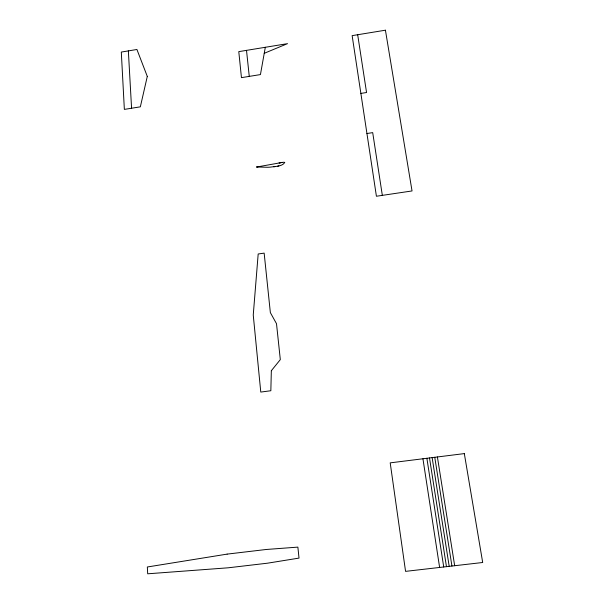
<?xml version="1.0" encoding="UTF-8"?>
<svg xmlns="http://www.w3.org/2000/svg" width="604" height="604" viewBox="0 0 604 604"><rect width="100%" height="100%" fill="white"/><g stroke="black" fill="none" stroke-linecap="round" stroke-linejoin="round"><path stroke-width="0.91" d="M265.315 47.286L260.437 74.586L241.449 77.644L238.784 51.627L287.519 43.654L264.242 53.303M256.874 166.983L267.519 167.278A68.531 59.622 -17.1 0 0 270.373 167.127C274.986 166.311 281.985 166.719 284.763 162.536A0.966 0.861 -16.9 0 0 284.22 162.302L283.925 162.28A7.452 6.659 -17.1 0 0 283.065 162.295L256.594 167.036L257.153 166.93M277.742 166.13L278.867 165.881M360.875 93.409L366.553 92.518L357.681 34.73M366.938 133.522L372.706 132.631L382.332 195.364M279.66 162.74L281.358 162.484L279.101 162.838L281.925 162.416M273.786 166.787L275.484 166.538M437.402 456.964L454.676 565.721M434.767 457.296L451.935 566.039M432.139 457.621L449.195 566.348M429.504 457.953L446.462 566.665M426.877 458.277L443.721 566.982M422.936 458.768L439.621 567.45M246.507 50.358L249.263 76.383M128.358 50.895L131.574 108.237M271.339 370.713L270.841 390.735L260.777 392.071L253.25 315.016L258.18 253.99L264.152 253.121L270.358 312.623L276.504 323.699L280.316 359.622L271.339 370.713M147.293 76.406L140.347 106.832L124.356 109.392L121.306 52.065L136.919 49.483L147.293 76.406M385.428 30.2L352.147 35.636L376.413 196.247L412.034 190.947L385.428 30.2M227.127 554.117L147.338 566.99L147.693 573.8L228.229 567.798L267.534 563.185L299.025 558.096L297.87 547.118L266.236 549.481L227.127 554.117M464.325 453.604L390.199 462.86L405.563 571.369L482.694 562.498L464.325 453.604"/></g></svg>
